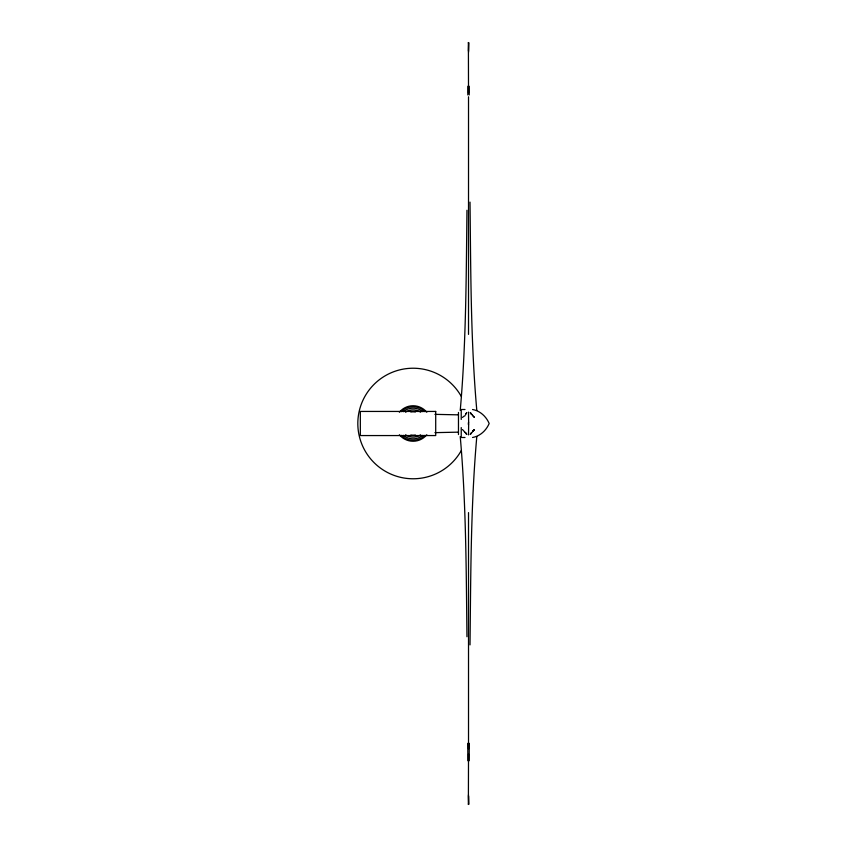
<?xml version="1.0" encoding="UTF-8"?>
<svg xmlns="http://www.w3.org/2000/svg" width="847" height="847" viewBox="0 0 847 847"><rect width="100%" height="100%" fill="white"/><g stroke="black" fill="none" stroke-linecap="round" stroke-linejoin="round"><path stroke-width="1.27" d="M468.465 50.735L468.656 42.583A3.441 1.726 0 0 1 468.645 42.932L468.571 52.133M468.571 796.265L468.645 804.481A3.441 1.726 0 0 0 468.656 804.131L468.465 794.867M467.819 94.949L467.883 86.246M469.153 760.754L469.28 743.348M466.951 210.268C466.21 277.022 466.125 343.914 460.228 410.446M470.011 644.895C470.816 575.42 470.678 505.807 476.808 436.554M468.465 424.898L468.391 423.923A3.441 3.441 0 0 1 468.38 423.214L468.571 422.102M466.009 413.685L466.792 412.595M470.254 434.405L474.204 429.81L472.986 430.911L473.727 430.223M471.038 433.315L470.445 434.066L471.588 432.69M465.448 414.31L466.401 413.283L465.734 413.992M474.204 429.81L473.124 430.763L474.384 429.673M468.486 803.898L468.391 804.068A3.441 1.715 0 0 0 468.38 804.417L468.518 753.883M472.541 437.497C480.111 436.173 486.231 430.456 489.174 423.5C486.231 416.544 480.111 410.827 472.541 409.503M434.924 432.648L458.471 432.15M465.003 409.503L461.234 409.503L461.234 419.434M465.003 437.497L461.234 437.497L461.234 427.566M434.924 414.352L458.471 414.85M468.486 43.102L468.391 42.932A3.441 1.715 0 0 1 468.391 42.519L468.518 93.117M462.483 429.545L466.602 434.066L465.172 432.383M473.124 416.237L474.384 417.327L470.445 412.934L471.874 414.617M470.254 412.595L471.313 413.992M465.734 433.008L466.792 434.405M476.808 410.446C470.678 341.193 470.816 271.58 470.011 202.105M460.228 436.554C466.125 503.086 466.21 569.978 466.951 636.732M469.153 86.246L469.217 94.949M467.756 743.348L467.883 760.754M468.518 96.78L468.518 334.396M468.518 412.108L468.645 423.077A3.441 3.441 0 0 1 468.656 423.786L468.518 434.892M468.518 512.604L468.518 749.002M458.471 412.447L458.471 434.553M462.483 417.455A8.544 8.544 0 0 1 465.247 415.612M415.39 435.019A11.752 11.752 0 0 1 410.806 435.019M410.806 411.981A11.752 11.752 0 0 1 415.39 411.981M420.673 434.839A13.637 13.637 0 0 1 405.522 434.839M405.522 412.161A13.637 13.637 0 0 1 420.673 412.161M422.844 435.379A15.373 15.373 0 0 1 403.341 435.379M403.341 411.621A15.373 15.373 0 0 1 422.844 411.621M424.972 435.369A16.792 16.792 0 0 1 401.224 435.369M401.224 411.631A16.792 16.792 0 0 1 424.972 411.631M426.814 434.765A17.755 17.755 0 0 1 399.371 434.765M399.371 412.235A17.755 17.755 0 0 1 426.814 412.235M461.319 450.509A55.277 55.277 0 0 1 377.751 465.998A55.277 55.277 0 0 1 377.751 381.002A55.277 55.277 0 0 1 461.319 396.491M435.707 411.441L360.335 411.441L360.335 435.559L435.707 435.559L435.707 411.441"/></g></svg>
